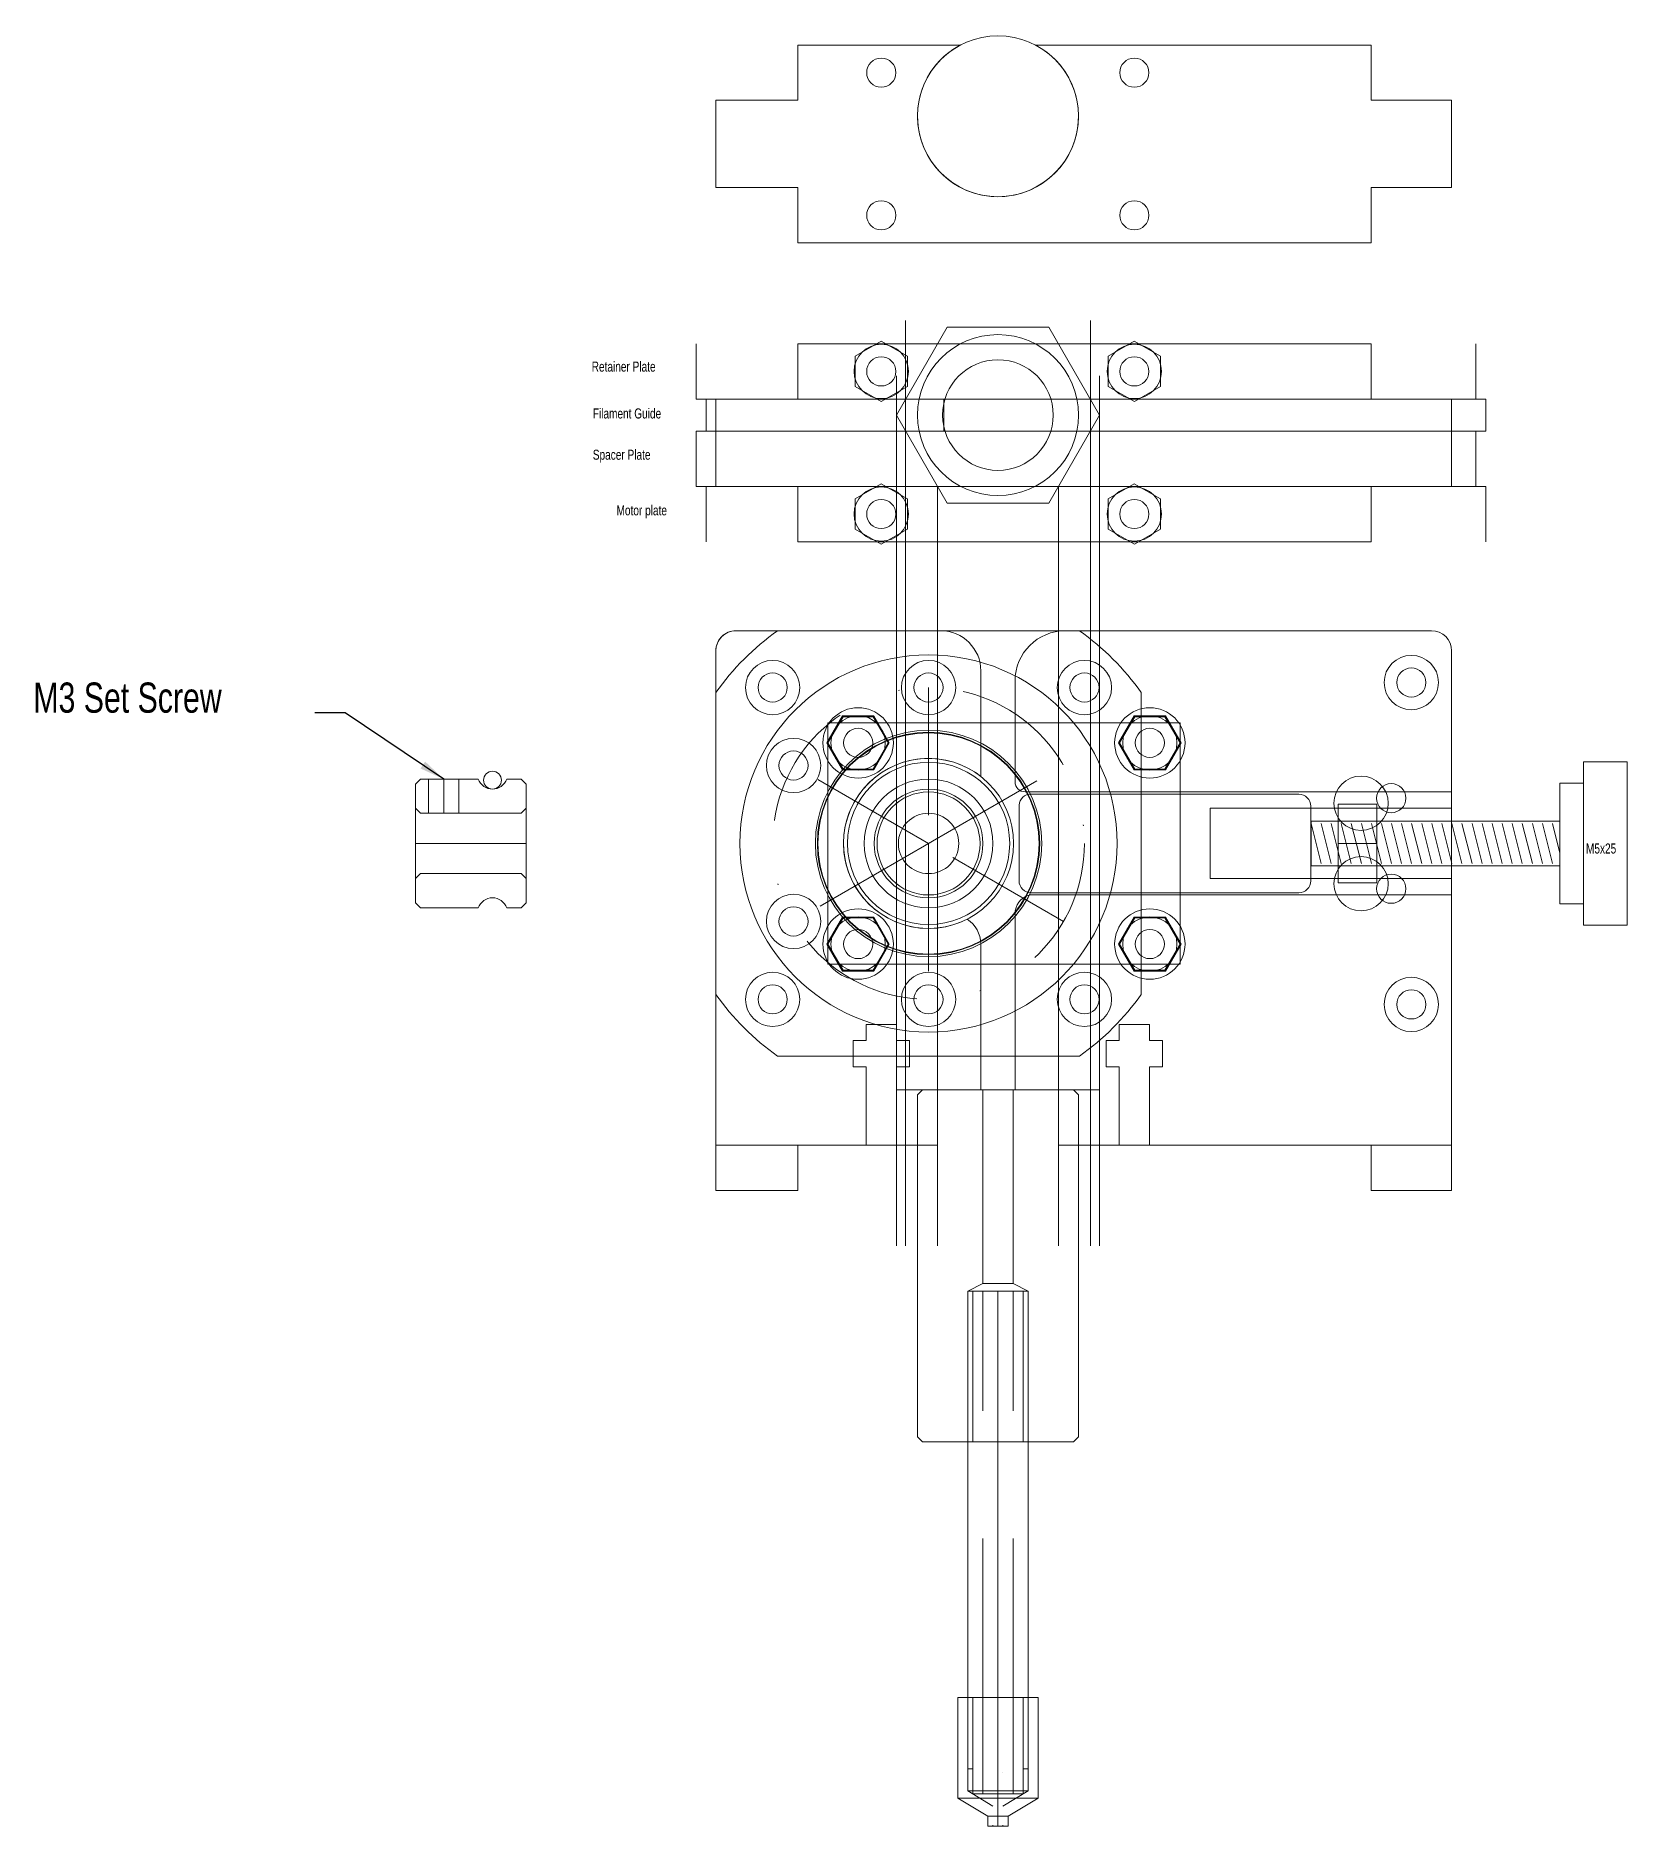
# Model space of a CAD drawing. Header units: millimetres. Extents: x -89 to 69, y -98 to 80.
import ezdxf

# ---------------------------------------------------------------- set-up
doc = ezdxf.new("R2010")
doc.units = ezdxf.units.MM
for name, pattern in [('CENTER2', [28.575, 19.05, -3.175, 3.175, -3.175]), ('DASHDOT', [25.4, 12.7, -6.35, 0, -6.35]), ('DASHED', [19.05, 12.7, -6.35]), ('DASHEDX2', [38.1, 25.4, -12.7]), ('DOT2', [3.175, 0, -3.175])]:
    doc.linetypes.add(name, pattern=pattern)
doc.layers.get('0').update_dxf_attribs({"linetype": 'CONTINUOUS', "lineweight": 0, "true_color": 0xffffff})
for name, color, linetype, lineweight, true_color in [('1 Motor Plate', 7, 'CONTINUOUS', 0, 0x000000), ('2 Spacer Plate', 7, 'CONTINUOUS', 0, 0x000000), ('3 Filament Guide', 7, 'CONTINUOUS', 0, 0xffffff), ('4 Retainer Plate', 7, 'CONTINUOUS', 0, 0xffffff), ('5 Coupling Retainer Plate', 7, 'CONTINUOUS', 0, 0x000000), ('Drawings, coupling', 4, 'CONTINUOUS', 0, 0x00ffff), ('Drawings, Encoder Board', 4, 'CONTINUOUS', 0, 0x00ffff), ('Drawings, Heater Barrel', 3, 'CONTINUOUS', 0, 0x00ff00), ('Drawings, layer thickness', 4, 'CONTINUOUS', 0, 0x00ffff), ('Drawings, Motor (Kysan)', 2, 'CONTINUOUS', 0, 0xffff00), ('Drawings, Motor (NEMA 17)', 2, 'CONTINUOUS', 0, 0xffff00), ('Drawings, Nozzle', 5, 'CONTINUOUS', 0, 0x0000ff), ('Drawings, Nut M3', 4, 'CONTINUOUS', 0, 0x00ffff), ('Drawings, Pulley, Timing', 2, 'CONTINUOUS', 0, 0xffff00), ('Drawings, Pulley, Worm Gear', 2, 'CONTINUOUS', 0, 0xffff00), ('Drawings, Screw Head, M3', 3, 'CONTINUOUS', 0, 0x00ff00), ('Drawings, Thermal Barrier', 4, 'CONTINUOUS', 0, 0x00ffff), ('Drawings, Thumb Screw', 2, 'CONTINUOUS', 0, 0xffff00), ('Drawings, Thumb Screw Nut', 3, 'CONTINUOUS', 0, 0x00ff00), ('Drawings, Washers, M3', 2, 'CONTINUOUS', 0, 0xffff00)]:
    doc.layers.add(name, color=color, linetype=linetype, lineweight=lineweight, true_color=true_color)
doc.styles.get("Standard").update_dxf_attribs({"font": 'txt', "width": 0.75})
doc.dimstyles.get("Standard").update_dxf_attribs({"dimtxt": 2.5, "dimasz": 2.5, "dimexe": 1.25, "dimexo": 0.625, "dimtad": 1, "dimtxsty": 'Standard', "dimcen": 2.5, "dimadec": 0, "dimazin": 0, "dimtfac": 1, "dimtmove": 0, "dimatfit": 3, "dimfxl": 1, "dimarcsym": 0})

# ---------------------------------------------------------------- blocks, each defined once
blk = doc.blocks.new('Nut, M3, Hole')
at = {"layer": 'Drawings, Nut M3'}
for p, q in [((-3, 0), (-1.5, 2.6)), ((-1.5, 2.6), (1.5, 2.6)), ((1.5, 2.6), (3.01, 0)), ((-1.5, -2.6), (-3, 0)), ((3.01, 0), (1.5, -2.6)), ((1.5, -2.6), (-1.5, -2.6))]:
    blk.add_line(p, q, dxfattribs=at)
blk = doc.blocks.new('Nut, M3')
at = {"layer": 'Drawings, Nut M3'}
for p, q in [((-3, 0), (-1.5, 2.6)), ((-1.5, 2.6), (1.5, 2.6)), ((1.5, 2.6), (3, 0)), ((-1.5, -2.6), (-3, 0)), ((3, 0), (1.5, -2.6)), ((1.5, -2.6), (-1.5, -2.6))]:
    blk.add_line(p, q, dxfattribs=at)
blk.add_circle((0, 0), 1.45, dxfattribs=at)

msp = doc.modelspace()

# ---------------------------------------------------------------- linework, layer by layer
at = {"layer": '1 Motor Plate'}
for p, q in [((-19.15, 21.15), (50, 21.15)), ((-21.15, 19.15), (-21.15, -34.5)), ((52, 19.15), (52, -34.5)), ((-6.2, -19.6), (-6.2, -18)), ((-6.2, -18), (-3.2, -18)), ((-3.2, -18), (-3.2, -19.6)), ((18.96, -19.6), (18.96, -18)), ((18.96, -18), (21.96, -18)), ((21.96, -18), (21.96, -19.6)), ((-7.5, -22.2), (-7.5, -19.6)), ((-7.5, -19.6), (-6.2, -19.6)), ((-3.2, -19.6), (-1.9, -19.6)), ((-1.9, -19.6), (-1.9, -22.2)), ((17.66, -22.2), (17.66, -19.6)), ((17.66, -19.6), (18.96, -19.6)), ((21.96, -19.6), (23.26, -19.6)), ((23.26, -19.6), (23.26, -22.2)), ((-6.2, -22.2), (-7.5, -22.2)), ((-6.2, -30), (-6.2, -22.2)), ((-1.9, -22.2), (-3.2, -22.2)), ((-3.2, -22.2), (-3.2, -30)), ((18.96, -22.2), (17.66, -22.2)), ((18.96, -30), (18.96, -22.2)), ((23.26, -22.2), (21.96, -22.2)), ((21.96, -22.2), (21.96, -30)), ((0.89, -24.5), (0.89, -30)), ((0.89, -24.5), (12.91, -24.5)), ((12.91, -24.5), (12.91, -30)), ((-13, -34.5), (-13, -30)), ((-13, -30), (-6.2, -30)), ((-3.2, -30), (0.89, -30)), ((12.91, -30), (18.96, -30)), ((21.96, -30), (44, -30)), ((44, -30), (44, -34.5)), ((-21.15, -34.5), (-13, -34.5)), ((44, -34.5), (52, -34.5))]:
    msp.add_line(p, q, dxfattribs=at)
for centre, radius in [((-15.5, 15.5), 1.45), ((0, 15.5), 1.45), ((15.5, 15.5), 1.45), ((48, 16), 1.45), ((0, 0), 11.25), ((-13.42, 7.75), 1.45), ((46, 4.5), 1.45), ((46, -4.5), 1.45), ((-13.42, -7.75), 1.45), ((-15.5, -15.5), 1.45), ((0, -15.5), 1.45), ((15.5, -15.5), 1.45), ((48, -16), 1.45)]:
    msp.add_circle(centre, radius, dxfattribs=at)
for centre, start, end in [((-19.15, 19.15), 90.0001, 180.0001), ((50, 19.15), 360, 90)]:
    msp.add_arc(centre, 2, start, end, dxfattribs=at)
at = {"layer": '2 Spacer Plate'}
for p, q in [((-19.15, 21.15), (50, 21.15)), ((-21.15, 19.15), (-21.15, -30)), ((52, 19.15), (52, 3.5)), ((28, 3.5), (52, 3.5)), ((28, -3.5), (28, 3.5)), ((52, -3.5), (28, -3.5)), ((52, -3.5), (52, -30)), ((-2.29, -24.5), (-2.29, -30)), ((-2.29, -24.5), (16.09, -24.5)), ((16.09, -24.5), (16.09, -30)), ((-21.15, -30), (-2.29, -30)), ((16.09, -30), (52, -30))]:
    msp.add_line(p, q, dxfattribs=at)
for centre, radius in [((-15.5, 15.5), 1.45), ((0, 15.5), 1.45), ((15.5, 15.5), 1.45), ((48, 16), 1.45), ((-7, 10), 1.45), ((22, 10), 1.45), ((-13.42, 7.75), 1.45), ((0, 0), 8.45), ((46, 4.5), 1.45), ((46, -4.5), 1.45), ((-13.42, -7.75), 1.45), ((-7, -10), 1.45), ((22, -10), 1.45), ((-15.5, -15.5), 1.45), ((0, -15.5), 1.45), ((15.5, -15.5), 1.45), ((48, -16), 1.45)]:
    msp.add_circle(centre, radius, dxfattribs=at)
for centre, start, end in [((-19.15, 19.15), 90.0001, 180.0001), ((50, 19.15), 360, 90)]:
    msp.add_arc(centre, 2, start, end, dxfattribs=at)
at = {"layer": '3 Filament Guide'}
for p, q in [((-19.15, 21.15), (1.2, 21.15)), ((13.6, 21.15), (50, 21.15)), ((-21.15, -30), (-21.15, 19.15)), ((52, 19.15), (52, 5.13)), ((5.2, 17.15), (5.2, 6.66)), ((8.6, 16.15), (8.6, 6.13)), ((-10.1, 10), (-8.55, 12.68)), ((-8.55, 12.68), (-5.45, 12.68)), ((-5.45, 12.68), (-3.9, 10)), ((18.9, 10), (20.45, 12.68)), ((20.45, 12.68), (23.55, 12.68)), ((23.55, 12.68), (25.1, 10)), ((-8.55, 7.32), (-10.1, 10)), ((-3.9, 10), (-5.45, 7.32)), ((20.45, 7.32), (18.9, 10)), ((25.1, 10), (23.55, 7.32)), ((-5.45, 7.32), (-8.55, 7.32)), ((23.55, 7.32), (20.45, 7.32)), ((9, 3.8), (9, -3.7)), ((9.6, 5.13), (52, 5.13)), ((36.8, 4.9), (10.2, 4.9)), ((38, -3.7), (38, 3.7)), ((10, -5.12), (52, -5.12)), ((10.2, -4.9), (36.8, -4.9)), ((52, -5.12), (52, -30)), ((8.6, -7), (8.6, -24.5)), ((-10.1, -10), (-8.55, -7.32)), ((-8.55, -7.32), (-5.45, -7.32)), ((-5.45, -7.32), (-3.9, -10)), ((18.9, -10), (20.45, -7.32)), ((20.45, -7.32), (23.55, -7.32)), ((23.55, -7.32), (25.1, -10)), ((-8.55, -12.68), (-10.1, -10)), ((-3.9, -10), (-5.45, -12.68)), ((5.2, -10), (5.2, -24.5)), ((20.45, -12.68), (18.9, -10)), ((25.1, -10), (23.55, -12.68)), ((-5.45, -12.68), (-8.55, -12.68)), ((23.55, -12.68), (20.45, -12.68)), ((-3.2, -30), (-3.2, -24.5)), ((-3.2, -24.5), (5.2, -24.5)), ((8.6, -24.5), (17, -24.5)), ((17, -24.5), (17, -30)), ((-21.15, -30), (-3.2, -30)), ((17, -30), (52, -30))]:
    msp.add_line(p, q, dxfattribs=at)
for centre in [(-15.5, 15.5), (0, 15.5), (15.5, 15.5), (48, 16), (-13.42, 7.75), (-13.42, -7.75), (-15.5, -15.5), (0, -15.5), (15.5, -15.5), (48, -16)]:
    msp.add_circle(centre, 1.45, dxfattribs=at)
for centre, radius, start, end in [((-19.15, 19.15), 2, 90.0001, 180.0001), ((1.2, 17.15), 4, 0, 90), ((13.6, 16.15), 5, 90, 180), ((50, 19.15), 2, 360, 90), ((0, 0), 8.45, 52, 297), ((9.6, 6.13), 1, 180, 270), ((10.15, 3.75), 1.15, 87.5104, 177.5104), ((36.8, 3.7), 1.2, 360, 90), ((10.55, -7), 1.95, 106.3864, 180.1193), ((10.2, -3.7), 1.2, 180, 270), ((36.8, -3.7), 1.2, 270, 360)]:
    msp.add_arc(centre, radius, start, end, dxfattribs=at)
at = {"layer": '3 Filament Guide', "color": 0}
msp.add_arc((2.14, -10.07), 3.06, 1.395, 56.395, dxfattribs=at)
at = {"layer": '4 Retainer Plate'}
for p, q in [((-19.15, 21.15), (50, 21.15)), ((-21.15, -34.5), (-21.15, 19.15)), ((52, 19.15), (52, 3.5)), ((28, 3.5), (52, 3.5)), ((28, -3.5), (28, 3.5)), ((52, -3.5), (28, -3.5)), ((52, -3.5), (52, -34.5)), ((-6.2, -19.6), (-6.2, -18)), ((-6.2, -18), (-3.2, -18)), ((-3.2, -18), (-3.2, -19.6)), ((18.96, -19.6), (18.96, -18)), ((18.96, -18), (21.96, -18)), ((21.96, -18), (21.96, -19.6)), ((-7.5, -22.2), (-7.5, -19.6)), ((-7.5, -19.6), (-6.2, -19.6)), ((-3.2, -19.6), (-1.9, -19.6)), ((-1.9, -19.6), (-1.9, -22.2)), ((17.66, -22.2), (17.66, -19.6)), ((17.66, -19.6), (18.96, -19.6)), ((21.96, -19.6), (23.26, -19.6)), ((23.26, -19.6), (23.26, -22.2)), ((-6.2, -22.2), (-7.5, -22.2)), ((-6.2, -30), (-6.2, -22.2)), ((-1.9, -22.2), (-3.2, -22.2)), ((-3.2, -22.2), (-3.2, -30)), ((18.96, -22.2), (17.66, -22.2)), ((18.96, -30), (18.96, -22.2)), ((23.26, -22.2), (21.96, -22.2)), ((21.96, -22.2), (21.96, -30)), ((-2.29, -24.5), (-2.29, -30)), ((-2.29, -24.5), (16.09, -24.5)), ((16.09, -24.5), (16.09, -30)), ((-13, -34.5), (-13, -30)), ((-13, -30), (-6.2, -30)), ((-3.2, -30), (-2.29, -30)), ((16.09, -30), (18.96, -30)), ((21.96, -30), (44, -30)), ((44, -30), (44, -34.5)), ((-21.15, -34.5), (-13, -34.5)), ((44, -34.5), (52, -34.5))]:
    msp.add_line(p, q, dxfattribs=at)
for centre in [(-15.5, 15.5), (0, 15.5), (15.5, 15.5), (48, 16), (-7, 10), (22, 10), (-13.42, 7.75), (46, 4.5), (46, -4.5), (-13.42, -7.75), (-7, -10), (22, -10), (-15.5, -15.5), (0, -15.5), (15.5, -15.5), (48, -16)]:
    msp.add_circle(centre, 1.45, dxfattribs=at)
for centre, radius, start, end in [((-19.15, 19.15), 2, 90, 180), ((50, 19.15), 2, 360, 90), ((0, 0), 8.45, 0, 360)]:
    msp.add_arc(centre, radius, start, end, dxfattribs=at)
at = {"layer": '5 Coupling Retainer Plate'}
for p, q in [((-13, 79.38), (-13, 73.89)), ((-13, 79.38), (3.19, 79.38)), ((10.61, 79.38), (44, 79.38)), ((44, 73.89), (44, 79.38)), ((-21.15, 73.89), (-13, 73.89)), ((-21.15, 65.2), (-21.15, 73.89)), ((52, 73.89), (44, 73.89)), ((52, 65.2), (52, 73.89)), ((-21.15, 65.2), (-13, 65.2)), ((-13, 65.2), (-21.15, 65.2)), ((-13, 59.7), (-13, 65.2)), ((44, 65.2), (44, 59.7)), ((52, 65.2), (44, 65.2)), ((-13, 59.7), (44, 59.7)), ((-13, 49.68), (44, 49.68)), ((-13, 49.68), (-13, 44.18)), ((44, 44.18), (44, 49.68)), ((-21.15, 44.18), (-13, 44.18)), ((-21.15, 35.5), (-21.15, 44.18)), ((52, 44.18), (44, 44.18)), ((52, 35.5), (52, 44.18)), ((-21.15, 35.5), (-13, 35.5)), ((-13, 35.5), (-21.15, 35.5)), ((-13, 30), (-13, 35.5)), ((44, 35.5), (44, 30)), ((52, 35.5), (44, 35.5)), ((-13, 30), (44, 30))]:
    msp.add_line(p, q, dxfattribs=at)
for centre, radius in [((-4.7, 76.63), 1.45), ((20.46, 76.63), 1.45), ((-4.7, 62.45), 1.45), ((20.46, 62.45), 1.45), ((-4.7, 46.93), 1.45), ((6.9, 42.59), 5.5), ((20.46, 46.93), 1.45), ((-4.7, 32.75), 1.45), ((20.46, 32.75), 1.45)]:
    msp.add_circle(centre, radius, dxfattribs=at)
msp.add_arc((6.9, 72.3), 8, 117.5943, 62.4057, dxfattribs=at)
at = {"layer": 'Drawings, coupling'}
for p, q in [((-3.2, 42.59), (1.85, 51.34)), ((1.85, 51.34), (11.95, 51.34)), ((17, 42.59), (11.95, 51.34)), ((1.85, 33.84), (-3.2, 42.59)), ((11.95, 33.84), (17, 42.59)), ((1.85, 33.84), (11.95, 33.84))]:
    msp.add_line(p, q, dxfattribs=at)
msp.add_circle((6.9, 42.59), 5.5, dxfattribs=at)
at = {"layer": 'Drawings, Encoder Board'}
for p, q in [((-10, -12), (-10, 12)), ((-10, 12), (25, 12)), ((25, 12), (25, -12)), ((-10, -12), (25, -12))]:
    msp.add_line(p, q, dxfattribs=at)
for centre, radius in [((-7, 10), 1.45), ((22, 10), 1.45), ((0, 0), 3), ((-7, -10), 1.45), ((22, -10), 1.45)]:
    msp.add_circle(centre, radius, dxfattribs=at)
at = {"layer": 'Drawings, Heater Barrel'}
for p, q in [((9.9, -44.5), (3.9, -44.5)), ((3.9, -92), (3.9, -44.5)), ((6.9, -44.5), (6.9, -94.5)), ((9.9, -92), (9.9, -44.5)), ((3.9, -92), (4.4, -92)), ((4.4, -94.5), (4.4, -92)), ((9.4, -92), (9.9, -92)), ((9.4, -94.5), (9.4, -92)), ((4.4, -94.5), (9.4, -94.5))]:
    msp.add_line(p, q, dxfattribs=at)
at = {"layer": 'Drawings, Heater Barrel', "linetype": 'DASHEDX2', "lineweight": 5}
for p, q in [((5.4, -94.5), (5.4, -44.5)), ((8.4, -94.5), (8.4, -44.5))]:
    msp.add_line(p, q, dxfattribs=at)
at = {"layer": 'Drawings, layer thickness'}
for p, q in [((-2.29, -40), (-2.29, 52)), ((16.09, 52), (16.09, -40)), ((-23.1, 44.18), (-23.1, 49.68)), ((54.4, 44.18), (54.4, 49.68)), ((-3.2, 46.5), (-3.2, -40)), ((17, 46.5), (17, -40)), ((-23.1, 44.18), (55.4, 44.18)), ((-22.1, 41), (-22.1, 44.18)), ((1.53, 44.18), (1.53, 41)), ((55.4, 41), (55.4, 44.18)), ((-23.1, 35.5), (-23.1, 41)), ((-23.1, 41), (55.4, 41)), ((54.4, 35.5), (54.4, 41)), ((-23.1, 35.5), (55.4, 35.5)), ((-22.1, 30), (-22.1, 35.5)), ((0.89, 35.5), (0.89, -40)), ((12.91, 35.5), (12.91, -40)), ((55.4, 30), (55.4, 35.5))]:
    msp.add_line(p, q, dxfattribs=at)
at = {"layer": 'Drawings, Motor (Kysan)', "linetype": 'DASHED'}
for p, q in [((0, 15.5), (0, 0)), ((0, 0), (-13.42, 7.75)), ((-0.22, -0.12), (13.42, 7.75)), ((0.22, 0.12), (-13.42, -7.75)), ((0, 0), (0, -15.5)), ((13.42, -7.75), (0, 0))]:
    msp.add_line(p, q, dxfattribs=at)
at = {"layer": 'Drawings, Motor (Kysan)'}
for radius in [18.75, 11.05, 3]:
    msp.add_circle((0, 0), radius, dxfattribs=at)
at = {"layer": 'Drawings, Motor (Kysan)', "linetype": 'DASHDOT'}
msp.add_circle((0, 0), 15.5, dxfattribs=at)
at = {"layer": 'Drawings, Motor (NEMA 17)'}
for p, q in [((-15, 21.15), (15, 21.15)), ((-21.15, -15), (-21.15, 15)), ((21.15, 15), (21.15, -15)), ((15, -21.15), (-15, -21.15))]:
    msp.add_line(p, q, dxfattribs=at)
for centre, radius in [((-15.5, 15.5), 1.45), ((15.5, 15.5), 1.45), ((0, 0), 11), ((0, 0), 3), ((-15.5, -15.5), 1.45), ((15.5, -15.5), 1.45)]:
    msp.add_circle(centre, radius, dxfattribs=at)
for start, end in [(125.345, 144.655), (35.345, 54.655), (215.345, 234.655), (305.3451, 324.655)]:
    msp.add_arc((0, 0), 25.93, start, end, dxfattribs=at)
at = {"layer": 'Drawings, Nozzle'}
for p, q in [((10.9, -84.9), (2.9, -84.9)), ((2.9, -84.9), (2.9, -94.9)), ((10.9, -84.9), (10.9, -94.9)), ((5.9, -96.7), (2.9, -94.9)), ((10.9, -94.9), (2.9, -94.9)), ((10.9, -94.9), (7.9, -96.7)), ((5.9, -97.7), (5.9, -96.7)), ((7.9, -96.7), (5.9, -96.7)), ((7.9, -97.7), (5.9, -97.7)), ((7.9, -97.7), (7.9, -96.7))]:
    msp.add_line(p, q, dxfattribs=at)
at = {"layer": 'Drawings, Nozzle', "linetype": 'DASHEDX2', "lineweight": 0}
for p, q in [((3.9, -94.2), (3.9, -84.9)), ((4.4, -84.9), (4.4, -94.2)), ((9.4, -84.9), (9.4, -94.2)), ((9.9, -84.9), (9.9, -94.2)), ((3.9, -94.2), (6.4, -95.7)), ((9.9, -94.2), (3.9, -94.2)), ((9.9, -94.2), (7.4, -95.7))]:
    msp.add_line(p, q, dxfattribs=at)
at = {"layer": 'Drawings, Nozzle', "linetype": 'CENTER2'}
msp.add_line((6.9, -97.7), (6.9, -84.9), dxfattribs=at)
at = {"layer": 'Drawings, Nozzle', "linetype": 'DASHEDX2', "lineweight": 5}
msp.add_line((7.4, -92.4), (7.4, -92.4), dxfattribs=at)
at = {"layer": 'Drawings, Nozzle', "linetype": 'DOT2'}
for p, q in [((6.4, -97.7), (6.4, -95.7)), ((7.4, -97.7), (7.4, -95.7))]:
    msp.add_line(p, q, dxfattribs=at)
at = {"layer": 'Drawings, Pulley, Timing'}
for radius in [8.07, 5.12]:
    msp.add_circle((0, 0), radius, dxfattribs=at)
at = {"layer": 'Drawings, Pulley, Worm Gear'}
for p, q in [((-51, 5.9), (-50.5, 6.4)), ((-51, 5.9), (-51, 3.5)), ((-50.5, 6.4), (-44.76, 6.4)), ((-49.7, 3), (-49.7, 6.4)), ((-48.2, 3), (-48.2, 6.4)), ((-46.7, 3), (-46.7, 6.4)), ((-41.94, 6.4), (-40.5, 6.4)), ((-40.5, 6.4), (-40, 5.9)), ((-40, 5.9), (-40, 3.5)), ((-51, 3.5), (-50.5, 3)), ((-51, 3.5), (-51, -3.5)), ((-50.5, 3), (-40.5, 3)), ((-40.5, 3), (-40, 3.5)), ((-40, 3.5), (-40, -3.5)), ((-51, 0), (-40, 0)), ((-51, -3.5), (-50.5, -3)), ((-51, -5.9), (-51, -3.5)), ((-50.5, -3), (-40.5, -3)), ((-40.5, -3), (-40, -3.5)), ((-40, -3.5), (-40, -5.9)), ((-50.5, -6.4), (-51, -5.9)), ((-50.5, -6.4), (-44.76, -6.4)), ((-41.94, -6.4), (-40.5, -6.4)), ((-40, -5.9), (-40.5, -6.4))]:
    msp.add_line(p, q, dxfattribs=at)
for centre, radius in [((-43.35, 6.29), 0.889), ((0, 0), 6.4), ((0, 0), 5.4), ((0, 0), 3)]:
    msp.add_circle(centre, radius, dxfattribs=at)
for centre, start, end in [((-43.35, 6.9), 199.4712, 340.5288), ((-43.35, -6.9), 19.4712, 160.5288)]:
    msp.add_arc(centre, 1.5, start, end, dxfattribs=at)
at = {"layer": 'Drawings, Screw Head, M3'}
for centre in [(-4.7, 46.93), (20.46, 46.93), (-4.7, 32.75), (20.46, 32.75), (-15.5, 15.5), (0, 15.5), (15.5, 15.5), (48, 16), (-7, 10), (22, 10), (-13.42, 7.75), (43, 4), (43, -4), (-13.42, -7.75), (-7, -10), (22, -10), (-15.5, -15.5), (0, -15.5), (15.5, -15.5), (48, -16)]:
    msp.add_circle(centre, 2.7, dxfattribs=at)
at = {"layer": 'Drawings, Thermal Barrier'}
for p, q in [((-1.1, -25), (-0.6, -24.5)), ((14.9, -25), (14.4, -24.5)), ((-1.1, -59), (-0.6, -59.5)), ((14.4, -59.5), (14.9, -59))]:
    msp.add_line(p, q, dxfattribs=at)
at = {"layer": 'Drawings, Thermal Barrier', "lineweight": 0}
for p, q in [((-0.6, -24.5), (14.4, -24.5)), ((-1.1, -59), (-1.1, -25)), ((14.9, -25), (14.9, -59)), ((14.4, -59.5), (-0.6, -59.5))]:
    msp.add_line(p, q, dxfattribs=at)
at = {"layer": 'Drawings, Thermal Barrier', "linetype": 'DASHEDX2', "lineweight": 5}
for p, q in [((5.4, -43.75), (5.4, -24.5)), ((8.4, -43.75), (8.4, -24.5)), ((3.9, -44.5), (5.4, -43.75)), ((5.4, -43.75), (8.4, -43.75)), ((8.4, -43.75), (9.9, -44.5)), ((3.9, -59.5), (3.9, -44.5)), ((3.9, -44.5), (9.9, -44.5)), ((4.4, -59.5), (4.4, -44.5)), ((9.4, -59.5), (9.4, -44.5)), ((9.9, -44.5), (9.9, -59.5))]:
    msp.add_line(p, q, dxfattribs=at)
at = {"layer": 'Drawings, Thermal Barrier'}
for centre in [(6.9, 72.3), (6.9, 42.59)]:
    msp.add_circle(centre, 8, dxfattribs=at)
at = {"layer": 'Drawings, Thumb Screw'}
for p, q in [((65.11, 8.12), (69.46, 8.12)), ((65.11, 8.12), (65.11, 6)), ((69.46, 8.12), (69.46, -8.12)), ((62.77, 6), (65.11, 6)), ((62.77, -6), (62.77, 6)), ((38.03, 2.23), (38.03, -2.23)), ((62.77, 2.23), (38.03, 2.23)), ((38.03, 2), (39.03, -2)), ((39.03, 2), (40.03, -2)), ((40.03, 2), (41.03, -2)), ((41.03, 2), (42.03, -2)), ((42.03, 2), (43.03, -2)), ((43.03, 2), (44.03, -2)), ((44.03, 2), (45.03, -2)), ((45.03, 2), (46.03, -2)), ((46.03, 2), (47.03, -2)), ((47.03, 2), (48.03, -2)), ((48.03, 2), (49.03, -2)), ((49.03, 2), (50.03, -2)), ((50.03, 2), (51.03, -2)), ((51.03, 2), (52.03, -2)), ((52.03, 2), (53.03, -2)), ((53.03, 2), (54.03, -2)), ((54.03, 2), (55.03, -2)), ((55.03, 2), (56.03, -2)), ((56.03, 2), (57.03, -2)), ((57.03, 2), (58.03, -2)), ((58.03, 2), (59.03, -2)), ((59.03, 2), (60.03, -2)), ((60.03, 2), (61.03, -2)), ((61.03, 2), (62.03, -2)), ((62.03, 2), (62.77, -0.96)), ((62.77, 2.23), (62.77, -2.23)), ((38.03, -2.23), (62.77, -2.23)), ((45.03, -2), (45.03, -2)), ((62.77, -6), (65.11, -6)), ((65.11, -6), (65.11, -8.12)), ((69.46, -8.12), (65.11, -8.12))]:
    msp.add_line(p, q, dxfattribs=at)
at = {"layer": 'Drawings, Thumb Screw', "linetype": 'DASHED'}
msp.add_line((65.11, 6), (65.11, -6), dxfattribs=at)
at = {"layer": 'Drawings, Thumb Screw Nut'}
for p, q in [((40.74, -3.91), (40.74, 3.91)), ((40.74, 3.91), (44.56, 3.91)), ((44.56, -3.91), (44.56, 3.91)), ((40.74, -3.91), (44.56, -3.91))]:
    msp.add_line(p, q, dxfattribs=at)
at = {"layer": 'Drawings, Thumb Screw Nut', "linetype": 'DASHED'}
msp.add_line((40.74, 0), (44.56, 0), dxfattribs=at)
at = {"layer": 'Drawings, Washers, M3'}
for centre in [(-7, 10), (22, 10), (-7, -10), (22, -10)]:
    msp.add_circle(centre, 3.5, dxfattribs=at)

# ---------------------------------------------------------------- block references
for p in [(-7, 10), (-7, 10), (-7, 10), (-7, 10), (-7, -10), (-7, -10), (-7, -10), (-7, -10), (22, -10), (22, -10), (22, -10), (22, -10)]:
    msp.add_blockref('Nut, M3, Hole', p)
at = {"layer": '3 Filament Guide'}
for p in [(-7, 10), (-7, 10), (-7, 10), (-7, 10), (22, 10), (22, 10), (22, 10), (22, 10), (-7, -10), (-7, -10), (-7, -10), (-7, -10), (22, -10), (22, -10), (22, -10), (22, -10)]:
    msp.add_blockref('Nut, M3, Hole', p, dxfattribs=at)
at = {"layer": 'Drawings, Nut M3', "rotation": 29.999999999999996}
for p in [(-4.7, 46.93), (20.46, 46.93), (-4.7, 32.75), (20.46, 32.75)]:
    msp.add_blockref('Nut, M3', p, dxfattribs=at)
at = {"layer": 'Drawings, Nut M3'}
for p in [(-7, 10), (22, 10), (-7, -10), (22, -10)]:
    msp.add_blockref('Nut, M3', p, dxfattribs=at)

# ---------------------------------------------------------------- texts
at = {"layer": 'Drawings, layer thickness', "char_height": 1, "width": 100, "attachment_point": 1}
for s, insert in [('Retainer\\~Plate', (-33.49, 47.91)), ('Filament\\~Guide', (-33.38, 43.25)), ('Spacer\\~Plate', (-33.38, 39.15)), ('Motor\\~plate', (-31.02, 33.62))]:
    msp.add_mtext(s, dxfattribs=dict(at, insert=insert))
at = {"layer": 'Drawings, Pulley, Worm Gear', "insert": (-89, 16), "char_height": 3, "width": 100, "attachment_point": 1}
msp.add_mtext('M3\\~Set\\~Screw', dxfattribs=at)
at = {"layer": 'Drawings, Thumb Screw', "insert": (65.36, 0), "char_height": 1, "width": 100, "attachment_point": 1}
msp.add_mtext('M5x25', dxfattribs=at)

# ---------------------------------------------------------------- leaders
at = {"layer": 'Drawings, Pulley, Worm Gear'}
msp.add_leader([(-48.2, 6.4), (-58, 13), (-61, 13)], dimstyle='Standard', dxfattribs=at)

doc.saveas('drawing.dxf')
